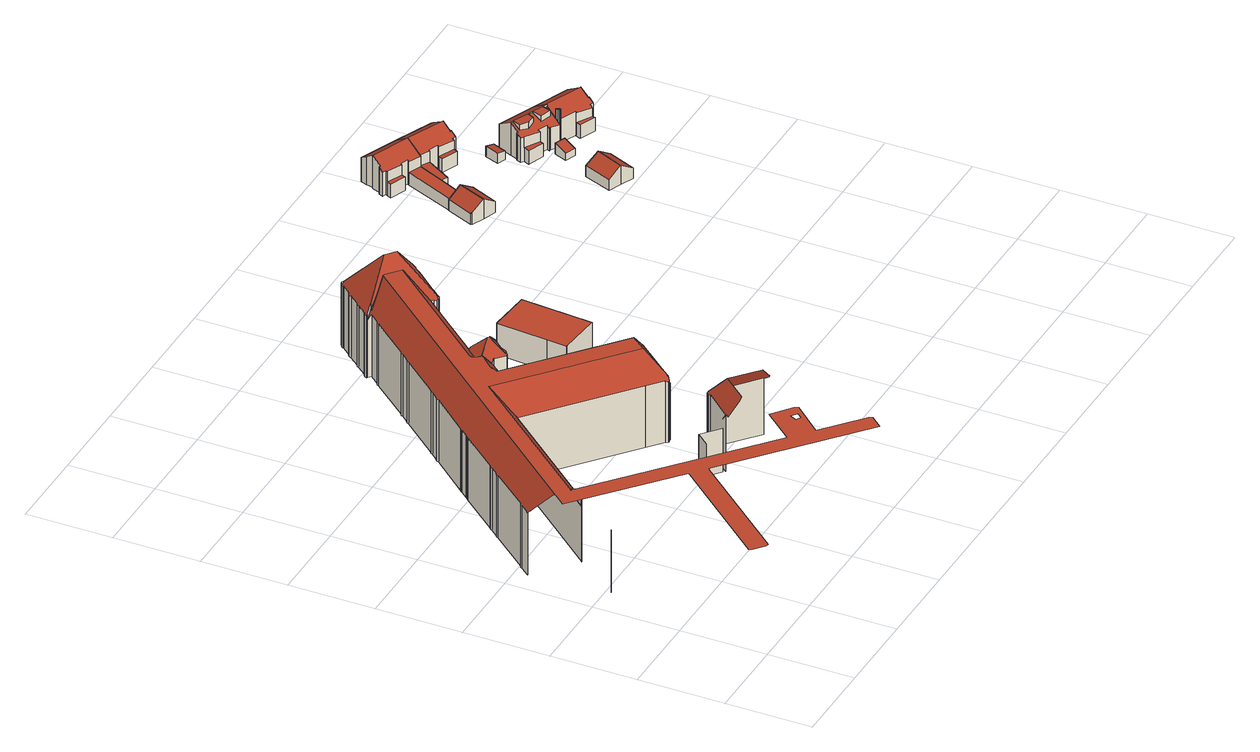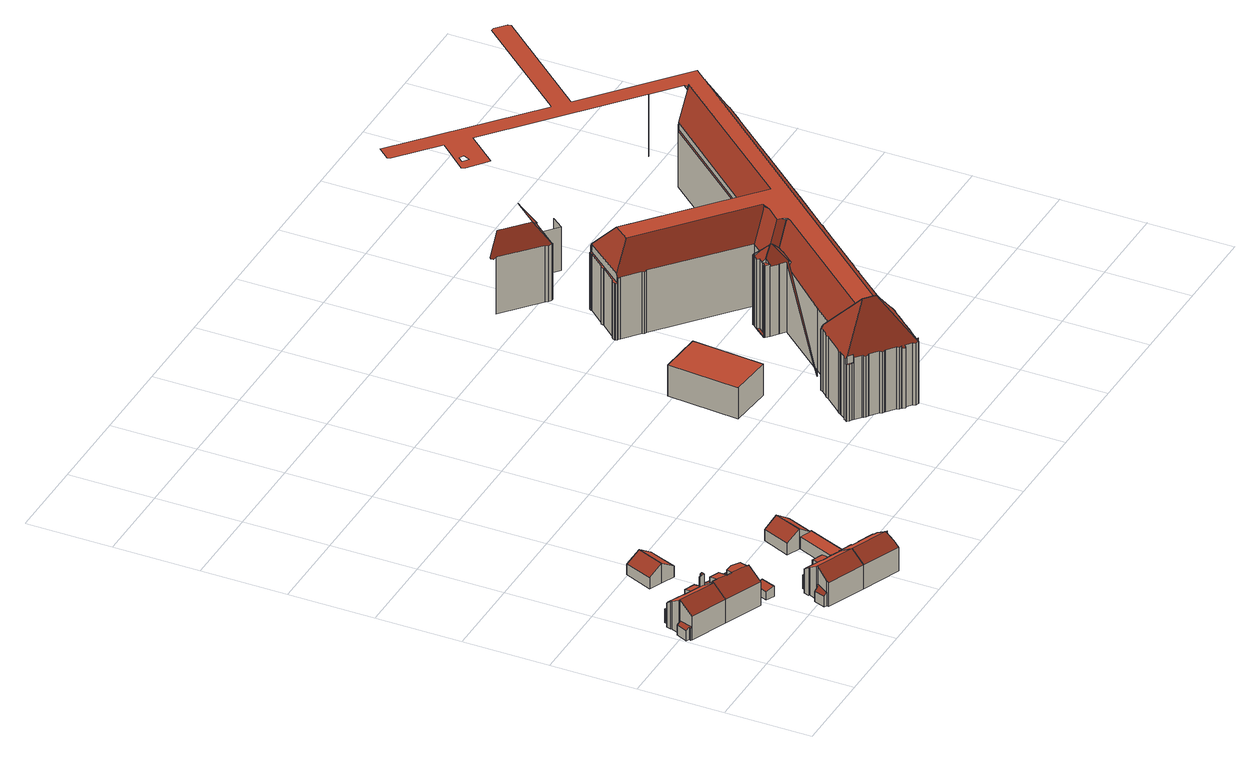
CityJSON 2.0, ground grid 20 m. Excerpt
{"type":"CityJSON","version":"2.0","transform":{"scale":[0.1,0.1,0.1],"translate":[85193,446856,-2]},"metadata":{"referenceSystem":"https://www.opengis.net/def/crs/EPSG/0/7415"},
"CityObjects":{
"building1":{"type":"Building","attributes":{"b3_bag_bag_overlap":23.36,"b3_dak_type":"slanted","b3_extrusie":0,"b3_h_dak_50p":20.16,"b3_h_dak_70p":21.5,"b3_h_dak_max":52.27,"b3_h_dak_min":0.935,"b3_h_maaiveld":0.002,"b3_is_glas_dak":false,"b3_kas_warenhuis":false,"b3_mutatie_AHN3_AHN4":false,"b3_mutatie_AHN4_AHN5":false,"b3_n_vlakken":226,"b3_opp_buitenmuur":19258.06,"b3_opp_dak_plat":2368.88,"b3_opp_dak_schuin":9989.92,"b3_opp_grond":7863.41,"b3_opp_scheidingsmuur":1414.35,"b3_rmse_lod12":5.02,"b3_rmse_lod13":3.87,"b3_rmse_lod22":1.89,"b3_succes":true,"b3_t_run":13020,"b3_val3dity_lod12":"[]","b3_val3dity_lod13":"[]","b3_val3dity_lod22":"[102]","b3_volume_lod12":168986.52,"b3_volume_lod13":168333.3,"b3_volume_lod22":154372.31,"geconstateerd":false,"oorspronkelijkbouwjaar":1945,"rf_force_lod11":false,"status":"Pand in gebruik"},"children":["building1-1"]},
"building1-1":{"type":"BuildingPart","parents":["building1"],"geometry":[{"type":"MultiSurface","lod":"2.2","boundaries":[[[0,1,2,3]],[[4,5,6,7]],[[8,9,10]],[[9,8,11]],[[12,13,5,4]],[[14,15,13,12]],[[16,17,18,19]],[[20,21,22,17,16]],[[23,24,15,14]],[[25,26,24,23]],[[27,28,26,25]],[[29,30,28,27]],[[31,32,30,29]],[[33,34,32,31]],[[19,35,36,10,9]],[[19,18,37,35]],[[37,18,17,38]],[[39,40,34,33]],[[17,22,41,38]],[[42,43,40,39]],[[44,45,46,47,48,49,50,51,52,53,54,55,56,57,58,59,60,61,62,63,64,65,66,67,68,69,70,71,72,73,74,75,11,8,10,36,76,77,78,79],[80,81,82,83]],[[84,85,43,42]],[[86,87,85,84]],[[88,89,87,86]],[[90,91,89,88]],[[92,93,91,90]],[[94,95,96,97,98,99,100,101,102,103,104,105,92,90,88,86,84,42,39,33,31,29,27,25,23,14,12,4,7,106,107,108,109,53,52,110,111,112,113,114,115,116,117]],[[35,37,38,118]],[[105,119,93,92]],[[104,120,119,105]],[[121,122,123,124]],[[103,125,120,104]],[[118,38,41,126,127]],[[102,128,125,103]],[[101,129,128,102]],[[130,79,78]],[[79,130,44]],[[131,132,122,121]],[[47,133,134,135,48]],[[133,47,46]],[[48,135,49]],[[100,136,129,101]],[[137,138,139,140,141,142,143,144,145,146,147,148,149]],[[148,150,151,149]],[[152,76,36,35,118,127,153,154,155,156]],[[157,134,133]],[[158,157,133,46,45,159]],[[45,44,130,160,161,162,163,159]],[[160,164,165,161]],[[147,150,148]],[[146,166,150,147]],[[167,157,158,168]],[[99,169,136,100]],[[170,171,157,167]],[[127,126,172,153]],[[145,173,166,146]],[[174,175,171,170]],[[176,144,143]],[[168,158,159,177]],[[98,178,169,99]],[[179,180,175,174]],[[144,181,173,145]],[[177,159,163,182]],[[183,184,181,144,176]],[[180,179,185]],[[182,163,162,186]],[[187,188,184,183]],[[161,165,189,162]],[[186,162,190]],[[153,172,154]],[[191,192,188,187]],[[154,172,193,155]],[[97,194,178,98]],[[155,193,195,156]],[[190,162,189,196,197]],[[198,199,185,179,174,170,200]],[[201,200,170,167,168,177,182,186,190,197,202,203,204,205,206]],[[156,195,207,208,209,152]],[[208,207,210,211]],[[96,212,194,97]],[[211,210,213,214]],[[215,216,164,160]],[[197,196,217,202]],[[214,213,218,219]],[[202,217,220,203]],[[95,221,212,96]],[[219,218,222,223]],[[203,220,224,225,204]],[[204,225,205]],[[206,226,201]],[[198,227,199]],[[225,224,228,229,230]],[[176,143,231,232,233,234,235,236,191,187,183]],[[237,238,227,198]],[[236,239,192,191]],[[230,240,241,242,206,205,225]],[[157,171,175,180,185,199,227,238,243,244,245,50,49,135,134]],[[238,237,243]],[[230,229,246,240]],[[226,206,242,247]],[[248,249,250,251]],[[223,222,252,253]],[[152,209,254,77,76]],[[240,246,255,241]],[[256,257,249,248]],[[229,228,258,259]],[[260,242,241]],[[247,242,260,261]],[[262,263,257,256]],[[264,265,266,267,268,215,160,130,78,77,254]],[[241,255,269,270]],[[271,262,261]],[[272,273,274,275,269,255,246,229,259,276,277]],[[200,201,226,247,261,262,256,248,251,278,279,243,237,198]],[[280,281,271,261,260,241,270,282,283]],[[281,272,284,263,262,271]],[[270,269,275,282]],[[283,274,273,280]],[[282,275,274,283]],[[280,273,272,281]],[[259,258,276]],[[277,285,284,272]],[[209,208,286,254]],[[253,252,287,288]],[[276,258,285,277]],[[288,287,289,290]],[[94,291,221,95]],[[290,289,292,293]],[[251,250,278]],[[211,214,219,223,253,288,290,293,294,295,296,297,298,299,300,286,208]],[[268,301,216,215]],[[267,302,301,268]],[[293,292,303,294]],[[266,304,302,267]],[[294,303,305,295]],[[295,305,306,296]],[[265,307,304,266]],[[254,286,300,264]],[[117,308,291,94]],[[296,306,309,297]],[[264,300,310,307,265]],[[299,311,310,300]],[[297,309,312,298]],[[298,312,311,299]],[[116,313,308,117]],[[279,314,244,243]],[[115,315,313,116]],[[316,317,318,113,319]],[[113,318,320,114]],[[321,322,317,316]],[[114,320,315,115]],[[323,324,322,321]],[[319,113,112,325]],[[326,327,324,323]],[[325,112,111,328]],[[314,279,278]],[[328,111,110]],[[329,330,327,326]],[[331,330,329]],[[332,333,330,331]],[[334,335,333,332]],[[319,325,336,337,338,339,340,341,342,343,344,345,334,332,331,329,326,323,321,316]],[[52,346,110]],[[244,314,347,348,245]],[[345,349,335,334]],[[346,52,51]],[[344,350,349,345]],[[351,336,325,328,110,346,51,50,348,352,353,354,355,356,357,358]],[[343,359,350,344]],[[342,360,359,343]],[[348,347,361,352]],[[352,361,362,353]],[[353,362,363,354]],[[245,348,50]],[[354,363,364,355]],[[355,364,365,356]],[[356,365,366,367,357]],[[341,368,360,342]],[[357,367,358]],[[367,366,369,370]],[[370,369,371,372]],[[340,373,368,341]],[[339,374,373,340]],[[372,371,375,376]],[[338,377,374,339]],[[378,338,337]],[[379,380,377,338,378]],[[381,382,380,379]],[[383,384,382,381]],[[376,375,385]],[[386,387,384,383]],[[385,375,388,389]],[[390,391,387,386]],[[392,393,391,390]],[[389,388,394,395]],[[396,397,393,392]],[[398,399,397,396]],[[400,401,399,398]],[[402,403,401,400]],[[404,405,403,402]],[[406,407,405,404]],[[408,409,351,358,367,370,372,376,385,389,395,410,411,412,413,414,415]],[[396,392,390,386,383,381,379,378,337,336,351,409,416,417,418,419,420,421,422,423,424,425,426,427,406,404,402,400,398]],[[395,394,428,410]],[[427,429,407,406]],[[426,430,429,427]],[[425,431,430,426]],[[424,432,431,425]],[[423,433,432,424]],[[410,428,434,411]],[[422,435,433,423]],[[411,434,436,412]],[[421,437,435,422]],[[412,436,438,413]],[[420,439,437,421]],[[419,440,439,420]],[[418,441,440,419]],[[413,438,442,414]],[[417,443,444,441,418]],[[416,445,443,417]],[[409,446,445,416]],[[414,442,447,415]],[[448,449,444,443]],[[450,451,449,448]],[[415,447,452,453,408]],[[446,453,454,455,456,450,448,443,445]],[[408,453,446,409]],[[453,452,457,454]],[[456,458,451,450]],[[454,457,459,455]],[[455,459,458,456]]],"semantics":{"surfaces":[{"type":"WallSurface","on_footprint_edge":true},{"type":"WallSurface","on_footprint_edge":false},{"type":"RoofSurface","b3_azimut":130.39,"b3_h_dak_50p":19.05,"b3_h_dak_70p":20.28,"b3_h_dak_max":22.04,"b3_h_dak_min":15.66,"b3_hellingshoek":54.78},{"type":"RoofSurface","b3_azimut":130.22,"b3_h_dak_50p":15.74,"b3_h_dak_70p":15.92,"b3_h_dak_max":16.19,"b3_h_dak_min":14,"b3_hellingshoek":14.27},{"type":"RoofSurface","b3_azimut":68.98,"b3_h_dak_50p":21.53,"b3_h_dak_70p":21.55,"b3_h_dak_max":23.08,"b3_h_dak_min":21.48,"b3_hellingshoek":0.0577},{"type":"RoofSurface","b3_azimut":310.52,"b3_h_dak_50p":18.32,"b3_h_dak_70p":19.63,"b3_h_dak_max":21.58,"b3_h_dak_min":14.79,"b3_hellingshoek":54.57},{"type":"RoofSurface","b3_azimut":310.5,"b3_h_dak_50p":15.84,"b3_h_dak_70p":16.92,"b3_h_dak_max":18.76,"b3_h_dak_min":13.59,"b3_hellingshoek":55.04},{"type":"RoofSurface","b3_azimut":220.36,"b3_h_dak_50p":18.67,"b3_h_dak_70p":19.97,"b3_h_dak_max":21.99,"b3_h_dak_min":15.19,"b3_hellingshoek":54.8},{"type":"RoofSurface","b3_azimut":40.08,"b3_h_dak_50p":18.27,"b3_h_dak_70p":19.29,"b3_h_dak_max":21.51,"b3_h_dak_min":15.87,"b3_hellingshoek":55.21},{"type":"RoofSurface","b3_azimut":130.55,"b3_h_dak_50p":18.69,"b3_h_dak_70p":19.93,"b3_h_dak_max":22,"b3_h_dak_min":15.39,"b3_hellingshoek":54.79},{"type":"RoofSurface","b3_azimut":309.88,"b3_h_dak_50p":17.9,"b3_h_dak_70p":18.53,"b3_h_dak_max":20.41,"b3_h_dak_min":16.94,"b3_hellingshoek":50.71},{"type":"RoofSurface","b3_azimut":220.99,"b3_h_dak_50p":18.41,"b3_h_dak_70p":19.07,"b3_h_dak_max":21.02,"b3_h_dak_min":16.67,"b3_hellingshoek":54.06},{"type":"RoofSurface","b3_azimut":40.48,"b3_h_dak_50p":15.58,"b3_h_dak_70p":16.57,"b3_h_dak_max":18.43,"b3_h_dak_min":13.39,"b3_hellingshoek":54.95},{"type":"RoofSurface","b3_azimut":130.93,"b3_h_dak_50p":18.5,"b3_h_dak_70p":18.97,"b3_h_dak_max":20.43,"b3_h_dak_min":17.31,"b3_hellingshoek":51.75},{"type":"RoofSurface","b3_azimut":130.45,"b3_h_dak_50p":19.07,"b3_h_dak_70p":20.28,"b3_h_dak_max":22,"b3_h_dak_min":15.41,"b3_hellingshoek":54.61},{"type":"RoofSurface","b3_azimut":130.33,"b3_h_dak_50p":18.27,"b3_h_dak_70p":19.43,"b3_h_dak_max":21.95,"b3_h_dak_min":15.94,"b3_hellingshoek":54.61},{"type":"RoofSurface","b3_azimut":40.34,"b3_h_dak_50p":18.17,"b3_h_dak_70p":19.47,"b3_h_dak_max":21.51,"b3_h_dak_min":14.8,"b3_hellingshoek":54.63},{"type":"RoofSurface","b3_azimut":129.91,"b3_h_dak_50p":0.52,"b3_h_dak_70p":17.77,"b3_h_dak_max":18.08,"b3_h_dak_min":0.347,"b3_hellingshoek":54.1},{"type":"RoofSurface","b3_azimut":39.91,"b3_h_dak_50p":17.21,"b3_h_dak_70p":18.16,"b3_h_dak_max":21.02,"b3_h_dak_min":4.12,"b3_hellingshoek":51.1},{"type":"RoofSurface","b3_azimut":219.57,"b3_h_dak_50p":17.77,"b3_h_dak_70p":17.77,"b3_h_dak_max":17.8,"b3_h_dak_min":17.75,"b3_hellingshoek":2.42},{"type":"RoofSurface","b3_azimut":201.53,"b3_h_dak_50p":14.02,"b3_h_dak_70p":16.08,"b3_h_dak_max":16.5,"b3_h_dak_min":14,"b3_hellingshoek":0.119},{"type":"RoofSurface","b3_azimut":310.66,"b3_h_dak_50p":17.77,"b3_h_dak_70p":19.37,"b3_h_dak_max":24.29,"b3_h_dak_min":14.7,"b3_hellingshoek":54.75},{"type":"RoofSurface","b3_azimut":220.34,"b3_h_dak_50p":21.48,"b3_h_dak_70p":22.63,"b3_h_dak_max":25.1,"b3_h_dak_min":15.57,"b3_hellingshoek":54.64},{"type":"RoofSurface","b3_azimut":130.6,"b3_h_dak_50p":18.2,"b3_h_dak_70p":19.59,"b3_h_dak_max":24.36,"b3_h_dak_min":15.35,"b3_hellingshoek":54.83},{"type":"RoofSurface","b3_azimut":40.5,"b3_h_dak_50p":18.28,"b3_h_dak_70p":20.15,"b3_h_dak_max":25.1,"b3_h_dak_min":14.44,"b3_hellingshoek":54.81},{"type":"RoofSurface","b3_azimut":96.47,"b3_h_dak_50p":13.98,"b3_h_dak_70p":13.98,"b3_h_dak_max":15.78,"b3_h_dak_min":13.98,"b3_hellingshoek":0.0396}],"values":[0,0,1,1,0,0,1,0,0,0,0,0,0,0,2,1,3,0,0,0,4,0,0,0,0,0,5,1,0,0,0,0,0,0,0,1,1,0,1,1,1,0,6,0,7,1,8,9,0,0,0,1,0,1,0,0,1,1,1,0,1,0,1,0,1,1,0,0,1,0,0,0,0,0,0,10,11,0,0,0,0,0,0,0,0,0,0,0,1,1,1,0,12,1,0,13,14,1,1,1,0,0,15,1,0,0,1,1,0,16,1,1,17,18,19,0,1,1,1,1,0,0,1,0,0,0,0,0,0,20,0,0,0,0,0,0,0,1,0,0,0,0,0,0,0,1,0,0,0,0,0,0,1,0,1,0,1,0,0,0,0,21,1,0,0,1,0,22,0,0,0,0,0,1,0,0,0,0,1,0,0,0,0,0,0,1,0,0,0,0,0,0,0,0,0,0,0,0,0,0,0,23,24,0,0,0,0,0,0,0,0,0,0,0,0,0,0,0,0,1,1,0,0,0,0,25,1,0,0,0,0]}}]},
"building2":{"type":"Building","attributes":{"b3_dak_type":"horizontal","b3_extrusie":0,"b3_h_dak_50p":7.57,"b3_h_dak_70p":7.59,"b3_h_dak_max":7.74,"b3_h_dak_min":7.42,"b3_h_maaiveld":-0.1,"b3_is_glas_dak":false,"b3_kas_warenhuis":false,"b3_mutatie_AHN3_AHN4":false,"b3_mutatie_AHN4_AHN5":false,"b3_n_vlakken":1,"b3_opp_buitenmuur":415.32,"b3_opp_dak_plat":172.81,"b3_opp_dak_schuin":0,"b3_opp_grond":172.81,"b3_opp_scheidingsmuur":0,"b3_rmse_lod12":0.0299,"b3_rmse_lod13":0.0299,"b3_rmse_lod22":0.0273,"b3_succes":true,"b3_t_run":462,"b3_val3dity_lod12":"[]","b3_val3dity_lod13":"[]","b3_val3dity_lod22":"[]","b3_volume_lod12":1328.32,"b3_volume_lod13":1328.32,"b3_volume_lod22":1326.39,"geconstateerd":false,"oorspronkelijkbouwjaar":1946,"rf_force_lod11":false,"status":"Pand in gebruik"},"children":["building2-1"]},
"building2-1":{"type":"BuildingPart","parents":["building2"],"geometry":[{"type":"Solid","lod":"2.2","boundaries":[[[[460,461,462,463,464,465,466,467,468,469,470]],[[471,470,469,472]],[[472,469,468,473]],[[473,468,467,474]],[[475,466,465,476]],[[476,465,464,477]],[[478,463,462,479]],[[480,460,470,471]],[[477,464,463,478]],[[474,467,466,475]],[[479,462,461,481]],[[481,461,460,480]],[[481,480,471,472,473,474,475,476,477,478,479]]]],"semantics":{"surfaces":[{"type":"GroundSurface"},{"type":"WallSurface","on_footprint_edge":true},{"type":"RoofSurface","b3_azimut":93.99,"b3_h_dak_50p":7.58,"b3_h_dak_70p":7.58,"b3_h_dak_max":7.59,"b3_h_dak_min":7.57,"b3_hellingshoek":0.103}],"values":[[0,1,1,1,1,1,1,1,1,1,1,1,2]]}}]},
"building3":{"type":"Building","attributes":{"b3_bag_bag_overlap":0,"b3_dak_type":"slanted","b3_extrusie":0,"b3_h_dak_50p":3.06,"b3_h_dak_70p":3.44,"b3_h_dak_max":4.27,"b3_h_dak_min":1.98,"b3_h_maaiveld":-0.581,"b3_is_glas_dak":false,"b3_kas_warenhuis":false,"b3_mutatie_AHN3_AHN4":false,"b3_mutatie_AHN4_AHN5":false,"b3_n_vlakken":1,"b3_opp_buitenmuur":34.35,"b3_opp_dak_plat":0,"b3_opp_dak_schuin":27.74,"b3_opp_grond":23.4,"b3_opp_scheidingsmuur":43.37,"b3_rmse_lod12":0.808,"b3_rmse_lod13":0.808,"b3_rmse_lod22":0.0336,"b3_succes":true,"b3_t_run":195,"b3_val3dity_lod12":"[]","b3_val3dity_lod13":"[]","b3_val3dity_lod22":"[]","b3_volume_lod12":97.89,"b3_volume_lod13":97.89,"b3_volume_lod22":87.62,"geconstateerd":false,"oorspronkelijkbouwjaar":1950,"rf_force_lod11":false,"status":"Pand in gebruik"},"children":["building3-1"]},
"building3-1":{"type":"BuildingPart","parents":["building3"],"geometry":[{"type":"Solid","lod":"2.2","boundaries":[[[[482,483,484,485,486,487]],[[488,486,485,489]],[[489,485,484,490]],[[490,484,483,491]],[[492,482,487,493]],[[493,487,486,488]],[[491,483,482,492]],[[491,492,493,488,489,490]]]],"semantics":{"surfaces":[{"type":"GroundSurface"},{"type":"WallSurface","on_footprint_edge":true},{"type":"RoofSurface","b3_azimut":292.42,"b3_h_dak_50p":3.12,"b3_h_dak_70p":3.59,"b3_h_dak_max":4.36,"b3_h_dak_min":1.84,"b3_hellingshoek":33.83}],"values":[[0,1,1,1,1,1,1,2]]}}]},
"building4":{"type":"Building","attributes":{"b3_bag_bag_overlap":0,"b3_dak_type":"slanted","b3_extrusie":0,"b3_h_dak_50p":3.24,"b3_h_dak_70p":3.69,"b3_h_dak_max":4.33,"b3_h_dak_min":2,"b3_h_maaiveld":-0.58,"b3_is_glas_dak":false,"b3_kas_warenhuis":false,"b3_mutatie_AHN3_AHN4":false,"b3_mutatie_AHN4_AHN5":false,"b3_n_vlakken":1,"b3_opp_buitenmuur":45.26,"b3_opp_dak_plat":0,"b3_opp_dak_schuin":28.07,"b3_opp_grond":23.59,"b3_opp_scheidingsmuur":34.24,"b3_rmse_lod12":0.761,"b3_rmse_lod13":0.761,"b3_rmse_lod22":0.0256,"b3_succes":true,"b3_t_run":26,"b3_val3dity_lod12":"[]","b3_val3dity_lod13":"[]","b3_val3dity_lod22":"[]","b3_volume_lod12":100.35,"b3_volume_lod13":100.35,"b3_volume_lod22":90.23,"geconstateerd":false,"oorspronkelijkbouwjaar":1951,"rf_force_lod11":false,"status":"Pand in gebruik"},"children":["building4-1"]},
"building4-1":{"type":"BuildingPart","parents":["building4"],"geometry":[{"type":"Solid","lod":"2.2","boundaries":[[[[486,494,495,487]],[[496,495,494,497]],[[493,487,495,496]],[[488,486,487,493]],[[497,494,486,488]],[[497,488,493,496]]]],"semantics":{"surfaces":[{"type":"GroundSurface"},{"type":"WallSurface","on_footprint_edge":true},{"type":"RoofSurface","b3_azimut":112.66,"b3_h_dak_50p":3.27,"b3_h_dak_70p":3.76,"b3_h_dak_max":4.51,"b3_h_dak_min":2.1,"b3_hellingshoek":32.8}],"values":[[0,1,1,1,1,2]]}}]},
"building5":{"type":"Building","attributes":{"b3_bag_bag_overlap":0,"b3_bouwlagen":3,"b3_dak_type":"slanted","b3_extrusie":0,"b3_h_dak_50p":5.74,"b3_h_dak_70p":6.52,"b3_h_dak_max":7.69,"b3_h_dak_min":2.27,"b3_h_maaiveld":-0.497,"b3_is_glas_dak":false,"b3_kas_warenhuis":false,"b3_mutatie_AHN3_AHN4":false,"b3_mutatie_AHN4_AHN5":false,"b3_n_vlakken":4,"b3_opp_buitenmuur":234.8,"b3_opp_dak_plat":44.44,"b3_opp_dak_schuin":86.17,"b3_opp_grond":116.16,"b3_opp_scheidingsmuur":74.03,"b3_rmse_lod12":2.53,"b3_rmse_lod13":0.676,"b3_rmse_lod22":0.18,"b3_succes":true,"b3_t_run":494,"b3_val3dity_lod12":"[]","b3_val3dity_lod13":"[]","b3_val3dity_lod22":"[]","b3_volume_lod12":814.22,"b3_volume_lod13":669.12,"b3_volume_lod22":636.62,"geconstateerd":false,"oorspronkelijkbouwjaar":1951,"rf_force_lod11":false,"status":"Pand in gebruik"},"children":["building5-1"]},
"building5-1":{"type":"BuildingPart","parents":["building5"],"geometry":[{"type":"Solid","lod":"2.2","boundaries":[[[[498,499,500,501,502,503,504,505,506,507,508,509,510,511,512,513,514,515,516,517,518]],[[519,514,513,520]],[[520,513,512,521,522]],[[523,510,509,524]],[[525,526,524,527]],[[528,499,498,529]],[[530,500,499,528]],[[527,524,509,508,531]],[[531,508,507,532]],[[533,511,510,523]],[[532,507,506,534,535]],[[536,505,504,537]],[[538,502,501,539]],[[537,504,503,540]],[[539,501,500,530]],[[529,498,518,541]],[[542,515,514,519]],[[543,516,515,542]],[[521,512,511,533]],[[522,521,526,525]],[[535,534,540,544]],[[544,540,503,502,538]],[[545,517,516,543]],[[541,518,517,545]],[[534,506,505,536]],[[529,541,539,530,528]],[[526,521,533,523,524]],[[541,545,543,542,519,520,522,525,527,531,532,535,544,538,539]],[[534,536,537,540]]]],"semantics":{"surfaces":[{"type":"GroundSurface"},{"type":"WallSurface","on_footprint_edge":true},{"type":"WallSurface","on_footprint_edge":false},{"type":"RoofSurface","b3_azimut":22.85,"b3_h_dak_50p":6.35,"b3_h_dak_70p":6.84,"b3_h_dak_max":7.88,"b3_h_dak_min":5.17,"b3_hellingshoek":33.01},{"type":"RoofSurface","b3_azimut":195.59,"b3_h_dak_50p":2.82,"b3_h_dak_70p":2.83,"b3_h_dak_max":5.39,"b3_h_dak_min":2.8,"b3_hellingshoek":2.1},{"type":"RoofSurface","b3_azimut":202.26,"b3_h_dak_50p":6.59,"b3_h_dak_70p":7.11,"b3_h_dak_max":7.88,"b3_h_dak_min":5.28,"b3_hellingshoek":32.4},{"type":"RoofSurface","b3_azimut":203.47,"b3_h_dak_50p":2.51,"b3_h_dak_70p":2.57,"b3_h_dak_max":5.35,"b3_h_dak_min":2.38,"b3_hellingshoek":1.24}],"values":[[0,1,1,1,2,1,1,1,1,1,1,1,1,1,1,1,1,1,1,2,2,1,1,1,1,3,4,5,6]]}}]},
"building6":{"type":"Building","attributes":{"b3_bag_bag_overlap":0,"b3_bouwlagen":3,"b3_dak_type":"slanted","b3_extrusie":0,"b3_h_dak_50p":6.11,"b3_h_dak_70p":6.74,"b3_h_dak_max":7.67,"b3_h_dak_min":1.38,"b3_h_maaiveld":-0.589,"b3_is_glas_dak":false,"b3_kas_warenhuis":false,"b3_mutatie_AHN3_AHN4":false,"b3_mutatie_AHN4_AHN5":false,"b3_n_vlakken":6,"b3_opp_buitenmuur":196.3,"b3_opp_dak_plat":4.15,"b3_opp_dak_schuin":104.61,"b3_opp_grond":92.74,"b3_opp_scheidingsmuur":64.9,"b3_rmse_lod12":2.3,"b3_rmse_lod13":0.78,"b3_rmse_lod22":0.251,"b3_succes":true,"b3_t_run":399,"b3_val3dity_lod12":"[]","b3_val3dity_lod13":"[]","b3_val3dity_lod22":"[]","b3_volume_lod12":678.49,"b3_volume_lod13":600.82,"b3_volume_lod22":562.61,"geconstateerd":false,"oorspronkelijkbouwjaar":1951,"rf_force_lod11":false,"status":"Pand in gebruik"},"children":["building6-1"]},
"building6-1":{"type":"BuildingPart","parents":["building6"],"geometry":[{"type":"Solid","lod":"2.2","boundaries":[[[[546,547,548,549,550,551,552,553,554,555,556,557,558,559,560,561,562,563,564,565,566,567,568]],[[569,556,555,570]],[[571,552,551,572,573]],[[573,572,574,575]],[[576,546,568,577]],[[577,568,567,578]],[[530,560,559,539]],[[579,565,564,580]],[[581,566,565,579]],[[580,564,563,582]],[[583,561,560,530]],[[584,553,552,571]],[[585,586,587,588]],[[586,558,557,589]],[[590,581,591,592]],[[578,567,566,581,590]],[[539,559,558,586,585]],[[589,557,556,569]],[[570,555,554,587]],[[588,587,554,553,584]],[[572,551,550,593]],[[594,549,548,574]],[[593,550,549,594]],[[575,574,548,547,595]],[[595,547,546,576]],[[582,563,562,596]],[[596,562,597]],[[597,562,561,583]],[[592,591,596,597]],[[570,587,586,589,569]],[[593,594,574,572]],[[595,576,577,578,590,592,539,585,588,584,571,573,575]],[[596,591,581,579,580,582]],[[592,597,583,530,539]]]],"semantics":{"surfaces":[{"type":"GroundSurface"},{"type":"WallSurface","on_footprint_edge":true},{"type":"WallSurface","on_footprint_edge":false},{"type":"RoofSurface","b3_azimut":192.18,"b3_h_dak_50p":2.1,"b3_h_dak_70p":2.33,"b3_h_dak_max":5.38,"b3_h_dak_min":1.54,"b3_hellingshoek":11.38},{"type":"RoofSurface","b3_azimut":208.87,"b3_h_dak_50p":2.73,"b3_h_dak_70p":2.74,"b3_h_dak_max":5.22,"b3_h_dak_min":2.72,"b3_hellingshoek":2.03},{"type":"RoofSurface","b3_azimut":202.13,"b3_h_dak_50p":6.56,"b3_h_dak_70p":7.09,"b3_h_dak_max":7.86,"b3_h_dak_min":5.15,"b3_hellingshoek":33.46},{"type":"RoofSurface","b3_azimut":112.46,"b3_h_dak_50p":2.44,"b3_h_dak_70p":2.76,"b3_h_dak_max":7.07,"b3_h_dak_min":1.82,"b3_hellingshoek":49.18},{"type":"RoofSurface","b3_azimut":22.88,"b3_h_dak_50p":6.32,"b3_h_dak_70p":6.8,"b3_h_dak_max":7.86,"b3_h_dak_min":5.14,"b3_hellingshoek":33.12}],"values":[[0,1,1,2,1,1,1,1,1,1,1,1,2,1,2,1,1,1,1,1,1,1,1,1,1,1,1,1,2,3,4,5,6,7]]}}]},
"building7":{"type":"Building","attributes":{"b3_bag_bag_overlap":0,"b3_dak_type":"slanted","b3_extrusie":0,"b3_h_dak_50p":3.17,"b3_h_dak_70p":3.61,"b3_h_dak_max":4.2,"b3_h_dak_min":2.05,"b3_h_maaiveld":-0.63,"b3_is_glas_dak":false,"b3_kas_warenhuis":false,"b3_mutatie_AHN3_AHN4":false,"b3_mutatie_AHN4_AHN5":false,"b3_n_vlakken":1,"b3_opp_buitenmuur":44.23,"b3_opp_dak_plat":0,"b3_opp_dak_schuin":27.76,"b3_opp_grond":23.38,"b3_opp_scheidingsmuur":33.86,"b3_rmse_lod12":0.774,"b3_rmse_lod13":0.774,"b3_rmse_lod22":0.0315,"b3_succes":true,"b3_t_run":88,"b3_val3dity_lod12":"[]","b3_val3dity_lod13":"[]","b3_val3dity_lod22":"[]","b3_volume_lod12":98.1,"b3_volume_lod13":98.1,"b3_volume_lod22":88.03,"geconstateerd":false,"oorspronkelijkbouwjaar":1951,"rf_force_lod11":false,"status":"Pand in gebruik"},"children":["building7-1"]},
"building7-1":{"type":"BuildingPart","parents":["building7"],"geometry":[{"type":"Solid","lod":"2.2","boundaries":[[[[598,599,600,601]],[[602,600,599,603]],[[604,601,600,602]],[[605,598,601,604]],[[603,599,598,605]],[[603,605,604,602]]]],"semantics":{"surfaces":[{"type":"GroundSurface"},{"type":"WallSurface","on_footprint_edge":true},{"type":"RoofSurface","b3_azimut":292.57,"b3_h_dak_50p":3.1,"b3_h_dak_70p":3.54,"b3_h_dak_max":4.26,"b3_h_dak_min":1.9,"b3_hellingshoek":32.65}],"values":[[0,1,1,1,1,2]]}}]},
"building8":{"type":"Building","attributes":{"b3_bag_bag_overlap":0,"b3_dak_type":"slanted","b3_extrusie":0,"b3_h_dak_50p":3.32,"b3_h_dak_70p":3.68,"b3_h_dak_max":4.22,"b3_h_dak_min":2.03,"b3_h_maaiveld":-0.608,"b3_is_glas_dak":false,"b3_kas_warenhuis":false,"b3_mutatie_AHN3_AHN4":false,"b3_mutatie_AHN4_AHN5":false,"b3_n_vlakken":1,"b3_opp_buitenmuur":43.71,"b3_opp_dak_plat":0,"b3_opp_dak_schuin":28,"b3_opp_grond":23.56,"b3_opp_scheidingsmuur":33.86,"b3_rmse_lod12":0.876,"b3_rmse_lod13":0.876,"b3_rmse_lod22":0.47,"b3_succes":true,"b3_t_run":88,"b3_val3dity_lod12":"[]","b3_val3dity_lod13":"[]","b3_val3dity_lod22":"[]","b3_volume_lod12":98.21,"b3_volume_lod13":98.21,"b3_volume_lod22":87.93,"geconstateerd":false,"oorspronkelijkbouwjaar":1951,"rf_force_lod11":false,"status":"Pand in gebruik"},"children":["building8-1"]},
"building8-1":{"type":"BuildingPart","parents":["building8"],"geometry":[{"type":"Solid","lod":"2.2","boundaries":[[[[599,606,607,600]],[[608,607,606,609]],[[602,600,607,608]],[[603,599,600,602]],[[609,606,599,603]],[[609,603,602,608]]]],"semantics":{"surfaces":[{"type":"GroundSurface"},{"type":"WallSurface","on_footprint_edge":true},{"type":"RoofSurface","b3_azimut":112.37,"b3_h_dak_50p":3.14,"b3_h_dak_70p":3.63,"b3_h_dak_max":4.37,"b3_h_dak_min":1.96,"b3_hellingshoek":32.71}],"values":[[0,1,1,1,1,2]]}}]},
"building9":{"type":"Building","attributes":{"b3_dak_type":"slanted","b3_extrusie":0,"b3_h_dak_50p":1.79,"b3_h_dak_70p":1.86,"b3_h_dak_max":2.12,"b3_h_dak_min":1.58,"b3_h_maaiveld":-0.506,"b3_is_glas_dak":false,"b3_kas_warenhuis":false,"b3_mutatie_AHN3_AHN4":false,"b3_mutatie_AHN4_AHN5":false,"b3_n_vlakken":1,"b3_opp_buitenmuur":25.97,"b3_opp_dak_plat":0,"b3_opp_dak_schuin":7.58,"b3_opp_grond":7.48,"b3_opp_scheidingsmuur":0,"b3_rmse_lod12":0.133,"b3_rmse_lod13":0.133,"b3_rmse_lod22":0.0664,"b3_succes":true,"b3_t_run":51,"b3_val3dity_lod12":"[]","b3_val3dity_lod13":"[]","b3_val3dity_lod22":"[]","b3_volume_lod12":17.68,"b3_volume_lod13":17.68,"b3_volume_lod22":17.25,"geconstateerd":false,"oorspronkelijkbouwjaar":2011,"rf_force_lod11":false,"status":"Pand in gebruik"},"children":["building9-1"]},
"building9-1":{"type":"BuildingPart","parents":["building9"],"geometry":[{"type":"Solid","lod":"2.2","boundaries":[[[[610,611,612,613]],[[614,610,613,615]],[[615,613,612,616]],[[616,612,611,617]],[[617,611,610,614]],[[617,614,615,616]]]],"semantics":{"surfaces":[{"type":"GroundSurface"},{"type":"WallSurface","on_footprint_edge":true},{"type":"RoofSurface","b3_azimut":115.62,"b3_h_dak_50p":1.83,"b3_h_dak_70p":1.91,"b3_h_dak_max":2.02,"b3_h_dak_min":1.62,"b3_hellingshoek":9.35}],"values":[[0,1,1,1,1,2]]}}]},
"building10":{"type":"Building","attributes":{"b3_bag_bag_overlap":0,"b3_dak_type":"slanted","b3_extrusie":0,"b3_h_dak_50p":1.77,"b3_h_dak_70p":1.97,"b3_h_dak_max":2.31,"b3_h_dak_min":1.25,"b3_h_maaiveld":-0.441,"b3_is_glas_dak":false,"b3_kas_warenhuis":false,"b3_mutatie_AHN3_AHN4":false,"b3_mutatie_AHN4_AHN5":false,"b3_n_vlakken":1,"b3_opp_buitenmuur":26.34,"b3_opp_dak_plat":0,"b3_opp_dak_schuin":9.03,"b3_opp_grond":8.65,"b3_opp_scheidingsmuur":0,"b3_rmse_lod12":0.346,"b3_rmse_lod13":0.346,"b3_rmse_lod22":0.0176,"b3_succes":true,"b3_t_run":136,"b3_val3dity_lod12":"[]","b3_val3dity_lod13":"[]","b3_val3dity_lod22":"[]","b3_volume_lod12":20.98,"b3_volume_lod13":20.98,"b3_volume_lod22":19.27,"geconstateerd":false,"oorspronkelijkbouwjaar":1951,"rf_force_lod11":false,"status":"Pand in gebruik"},"children":["building10-1"]},
"building10-1":{"type":"BuildingPart","parents":["building10"],"geometry":[{"type":"Solid","lod":"2.2","boundaries":[[[[618,619,620,621]],[[622,618,621,623]],[[623,621,620,624]],[[624,620,619,625]],[[625,619,618,622]],[[625,622,623,624]]]],"semantics":{"surfaces":[{"type":"GroundSurface"},{"type":"WallSurface","on_footprint_edge":true},{"type":"RoofSurface","b3_azimut":200.88,"b3_h_dak_50p":1.86,"b3_h_dak_70p":2.04,"b3_h_dak_max":2.35,"b3_h_dak_min":1.37,"b3_hellingshoek":16.71}],"values":[[0,1,1,1,1,2]]}}]},
"building11":{"type":"Building","attributes":{"b3_bag_bag_overlap":0,"b3_bouwlagen":3,"b3_dak_type":"slanted","b3_extrusie":0,"b3_h_dak_50p":6.5,"b3_h_dak_70p":7.28,"b3_h_dak_max":7.82,"b3_h_dak_min":2.66,"b3_h_maaiveld":-0.573,"b3_is_glas_dak":false,"b3_kas_warenhuis":false,"b3_mutatie_AHN3_AHN4":false,"b3_mutatie_AHN4_AHN5":false,"b3_n_vlakken":5,"b3_opp_buitenmuur":200.09,"b3_opp_dak_plat":13.03,"b3_opp_dak_schuin":86.54,"b3_opp_grond":77.17,"b3_opp_scheidingsmuur":51.88,"b3_rmse_lod12":1.63,"b3_rmse_lod13":1.3,"b3_rmse_lod22":0.624,"b3_succes":true,"b3_t_run":349,"b3_val3dity_lod12":"[]","b3_val3dity_lod13":"[]","b3_val3dity_lod22":"[]","b3_volume_lod12":597.15,"b3_volume_lod13":590.81,"b3_volume_lod22":532.12,"geconstateerd":false,"oorspronkelijkbouwjaar":1951,"rf_force_lod11":false,"status":"Pand in gebruik"},"children":["building11-1"]},
"building11-1":{"type":"BuildingPart","parents":["building11"],"geometry":[{"type":"Solid","lod":"2.2","boundaries":[[[[626,627,628,629,630,631,632,633,634,635,636,637,638,639,640,641]],[[642,632,631,643]],[[644,629,628,645]],[[646,630,629,644]],[[645,628,627,647]],[[648,649,650,651]],[[652,646,653,654]],[[643,631,630,646,652]],[[655,656,657,658]],[[659,634,633,660]],[[654,653,661,662]],[[663,664,665,666]],[[667,636,635,668]],[[669,637,636,667]],[[670,638,637,669]],[[651,650,639,638,670]],[[662,661,671,672]],[[668,635,634,659]],[[673,674,664,663]],[[675,676,660,677]],[[658,657,676,675]],[[677,660,633,632,642]],[[666,665,656,655]],[[647,627,626,649,648]],[[672,671,678,679]],[[679,678,674,673]],[[649,626,641,680]],[[680,641,640,681]],[[681,640,639,650]],[[666,655,658,675]],[[679,673,654,662,672]],[[654,673,663,666,675,677,642,643,652]],[[674,678,671,661,653,646,644,645,647,648,651,670,669,667,668,659,660,676,657,656,665,664]],[[681,650,649,680]]]],"semantics":{"surfaces":[{"type":"GroundSurface"},{"type":"WallSurface","on_footprint_edge":true},{"type":"WallSurface","on_footprint_edge":false},{"type":"RoofSurface","b3_azimut":225.58,"b3_h_dak_50p":7.68,"b3_h_dak_70p":7.72,"b3_h_dak_max":7.79,"b3_h_dak_min":7.57,"b3_hellingshoek":5.86},{"type":"RoofSurface","b3_azimut":213.4,"b3_h_dak_50p":7.64,"b3_h_dak_70p":7.65,"b3_h_dak_max":7.69,"b3_h_dak_min":7.59,"b3_hellingshoek":2.27},{"type":"RoofSurface","b3_azimut":22.6,"b3_h_dak_50p":6.33,"b3_h_dak_70p":6.83,"b3_h_dak_max":7.79,"b3_h_dak_min":5.12,"b3_hellingshoek":31.72},{"type":"RoofSurface","b3_azimut":202.53,"b3_h_dak_50p":6.09,"b3_h_dak_70p":6.58,"b3_h_dak_max":7.79,"b3_h_dak_min":4.99,"b3_hellingshoek":32.92},{"type":"RoofSurface","b3_azimut":193.01,"b3_h_dak_50p":2.74,"b3_h_dak_70p":2.76,"b3_h_dak_max":5.47,"b3_h_dak_min":2.71,"b3_hellingshoek":2.42}],"values":[[0,1,1,1,1,2,2,1,2,1,2,2,1,1,1,1,2,1,2,2,2,1,2,1,2,2,1,1,1,3,4,5,6,7]]}}]},
"building12":{"type":"Building","attributes":{"b3_bag_bag_overlap":0,"b3_bouwlagen":3,"b3_dak_type":"slanted","b3_extrusie":0,"b3_h_dak_50p":6.35,"b3_h_dak_70p":6.91,"b3_h_dak_max":8.36,"b3_h_dak_min":1.93,"b3_h_maaiveld":-0.645,"b3_is_glas_dak":false,"b3_kas_warenhuis":false,"b3_mutatie_AHN3_AHN4":false,"b3_mutatie_AHN4_AHN5":false,"b3_n_vlakken":5,"b3_opp_buitenmuur":192.77,"b3_opp_dak_plat":3.97,"b3_opp_dak_schuin":88.13,"b3_opp_grond":77.45,"b3_opp_scheidingsmuur":51.88,"b3_rmse_lod12":1.3,"b3_rmse_lod13":0.974,"b3_rmse_lod22":0.0746,"b3_succes":true,"b3_t_run":141,"b3_val3dity_lod12":"[]","b3_val3dity_lod13":"[]","b3_val3dity_lod22":"[]","b3_volume_lod12":581.77,"b3_volume_lod13":566.26,"b3_volume_lod22":521.22,"geconstateerd":false,"oorspronkelijkbouwjaar":1951,"rf_force_lod11":false,"status":"Pand in gebruik"},"children":["building12-1"]},
"building12-1":{"type":"BuildingPart","parents":["building12"],"geometry":[{"type":"Solid","lod":"2.2","boundaries":[[[[682,683,684,685,686,632,687,688,689,690,691,692,693,694,695,696,697,698,699,700,701,702,703]],[[704,702,701,705,706]],[[705,701,700,707]],[[706,705,708,709]],[[710,697,696,711]],[[707,700,699,712]],[[713,683,682,714]],[[715,684,683,713]],[[709,708,698,697,710]],[[711,696,695,716]],[[716,695,694,717]],[[717,694,693,718,719]],[[719,718,720,721]],[[718,693,692,722]],[[722,692,691,723]],[[724,690,689,725]],[[723,691,690,724]],[[725,689,688,726]],[[642,632,686,727]],[[728,729,687,632,642]],[[730,731,685,684,715]],[[714,682,703,732,733]],[[733,732,734,735]],[[726,688,687,729]],[[735,734,731,730]],[[727,686,685,731]],[[732,703,702,704]],[[712,699,698,708]],[[721,720,729,728]],[[735,730,715,713,714,733]],[[721,727,731,734,732,704,706,709,710,711,716,717,719]],[[712,708,705,707]],[[721,728,642,727]],[[729,720,718,722,723,724,725,726]]]],"semantics":{"surfaces":[{"type":"GroundSurface"},{"type":"WallSurface","on_footprint_edge":true},{"type":"WallSurface","on_footprint_edge":false},{"type":"RoofSurface","b3_azimut":121.78,"b3_h_dak_50p":7.96,"b3_h_dak_70p":8.07,"b3_h_dak_max":8.25,"b3_h_dak_min":7.78,"b3_hellingshoek":22.86},{"type":"RoofSurface","b3_azimut":202.5,"b3_h_dak_50p":6.61,"b3_h_dak_70p":7.12,"b3_h_dak_max":8.07,"b3_h_dak_min":5.04,"b3_hellingshoek":33.68},{"type":"RoofSurface","b3_azimut":216.85,"b3_h_dak_50p":2.73,"b3_h_dak_70p":2.74,"b3_h_dak_max":5.32,"b3_h_dak_min":2.72,"b3_hellingshoek":0.905},{"type":"RoofSurface","b3_azimut":22.24,"b3_h_dak_50p":6.31,"b3_h_dak_70p":6.8,"b3_h_dak_max":7.84,"b3_h_dak_min":5.06,"b3_hellingshoek":33.07},{"type":"RoofSurface","b3_azimut":112.25,"b3_h_dak_50p":2.31,"b3_h_dak_70p":2.44,"b3_h_dak_max":7.02,"b3_h_dak_min":1.86,"b3_hellingshoek":31.4}],"values":[[0,1,1,2,1,1,1,1,1,1,1,1,2,1,1,1,1,1,1,1,1,1,2,1,2,1,1,1,2,3,4,5,6,7]]}}]}
},
"vertices":[
[47,379,174],[47,379,20],[46,379,20],[46,379,173],[45,582,175],[45,582,20],[28,561,20],[28,561,175],[68,478,236],[68,478,227],[60,477,236],[68,470,236],[47,586,173],[47,586,20],[52,589,175],[52,589,20],[122,483,173],[122,483,160],[118,482,161],[118,482,178],[121,482,175],[121,482,20],[122,483,20],[124,675,174],[124,675,20],[126,679,172],[126,679,20],[131,683,174],[131,683,20],[144,698,174],[144,698,20],[146,703,173],[146,703,20],[150,706,174],[150,706,20],[336,737,176],[331,796,235],[336,737,161],[336,734,160],[223,791,174],[223,791,20],[336,734,20],[226,795,173],[226,795,20],[400,826,235],[427,857,235],[420,863,235],[415,871,235],[413,874,235],[419,883,235],[641,1143,235],[610,1169,235],[604,1170,235],[33,501,236],[33,500,236],[32,500,236],[30,500,236],[30,498,236],[7,471,236],[223,287,235],[220,283,235],[24,53,236],[26,47,236],[50,26,236],[58,25,236],[253,254,235],[257,258,235],[550,8,235],[572,35,235],[570,43,235],[479,120,235],[539,188,235],[535,196,235],[497,228,235],[490,232,235],[430,162,235],[595,571,235],[624,606,235],[388,806,235],[390,809,235],[517,180,235],[509,169,235],[498,174,235],[504,189,235],[230,799,174],[230,799,20],[243,814,174],[243,814,20],[246,818,173],[246,818,20],[250,822,174],[250,822,20],[323,907,174],[323,907,20],[521,1140,174],[449,1054,174],[444,1051,173],[442,1046,174],[429,1031,174],[424,1028,173],[422,1023,174],[349,938,174],[345,935,173],[343,930,174],[329,915,174],[325,912,173],[28,555,182],[28,554,182],[28,553,183],[29,549,187],[575,1170,204],[553,1171,179],[557,1176,179],[540,1175,162],[539,1174,162],[546,1168,174],[528,1147,174],[523,1144,172],[336,734,173],[325,912,20],[329,915,20],[503,399,128],[503,399,20],[480,371,20],[480,371,127],[343,930,20],[556,547,20],[556,547,173],[345,935,20],[349,938,20],[390,809,231],[544,364,128],[544,364,20],[415,871,231],[415,871,228],[413,874,234],[422,1023,20],[544,364,152],[548,357,163],[543,351,162],[561,334,196],[562,333,199],[565,331,204],[613,387,204],[609,429,161],[607,430,159],[603,425,158],[600,419,160],[600,419,161],[549,360,160],[600,419,20],[549,360,20],[600,516,180],[590,518,173],[590,518,172],[593,513,171],[596,512,172],[466,876,179],[470,876,175],[479,861,183],[447,814,174],[486,860,174],[487,860,173],[479,860,182],[447,814,20],[486,860,20],[603,425,20],[466,876,188],[470,876,192],[424,1028,20],[470,881,198],[470,881,179],[590,518,20],[607,430,20],[469,882,196],[469,882,181],[609,429,162],[479,861,184],[429,1031,20],[474,887,196],[474,887,181],[609,429,20],[479,860,184],[611,430,160],[611,430,20],[470,892,189],[487,860,192],[617,426,158],[617,426,20],[487,860,20],[487,860,190],[621,420,160],[621,420,20],[593,513,20],[442,1046,20],[596,512,20],[508,841,20],[508,841,190],[500,919,195],[494,921,189],[503,882,228],[506,879,228],[509,842,192],[510,841,192],[513,845,199],[508,862,212],[506,879,227],[600,516,20],[600,516,160],[600,516,179],[604,513,20],[604,513,160],[444,1051,20],[605,514,20],[605,514,160],[631,657,175],[631,657,20],[509,842,20],[608,519,20],[608,519,160],[510,841,20],[449,1054,20],[607,519,20],[607,519,160],[513,845,20],[513,845,193],[506,879,229],[500,919,182],[522,856,20],[522,856,23],[522,856,193],[673,335,204],[714,339,163],[715,340,160],[711,345,158],[705,348,160],[705,348,161],[501,918,195],[501,918,180],[705,348,20],[524,863,197],[533,873,197],[530,880,206],[510,928,179],[604,1033,174],[646,1082,174],[524,863,26],[530,880,208],[518,905,194],[518,905,20],[504,916,20],[504,916,194],[639,556,20],[639,556,160],[679,611,180],[533,873,26],[519,905,193],[519,905,20],[544,882,20],[544,882,22],[530,880,197],[533,889,198],[534,892,194],[534,892,20],[683,615,173],[681,616,172],[676,619,174],[639,650,174],[636,655,172],[539,881,27],[539,881,198],[534,892,198],[542,885,27],[541,883,27],[541,882,27],[542,881,24],[544,882,24],[544,883,24],[596,1023,20],[604,1033,4],[541,883,198],[542,885,198],[542,881,198],[541,882,198],[542,885,20],[544,883,20],[679,611,160],[644,559,20],[644,559,160],[646,564,20],[646,564,160],[521,1140,20],[646,565,20],[646,565,160],[677,601,160],[678,601,160],[682,604,160],[685,610,160],[685,611,160],[685,612,160],[683,615,160],[636,655,20],[639,650,20],[677,601,20],[676,619,20],[678,601,20],[682,604,20],[681,616,20],[523,1144,20],[685,610,20],[683,615,20],[685,612,20],[685,611,20],[528,1147,20],[604,1033,20],[546,1168,20],[538,1175,174],[538,1175,20],[540,1175,20],[540,1175,176],[539,1174,20],[541,1181,172],[541,1181,20],[545,1184,173],[545,1184,20],[557,1176,193],[546,1184,174],[546,1184,20],[553,1171,184],[564,1206,174],[564,1206,20],[564,1206,173],[567,1211,172],[567,1211,20],[572,1214,174],[572,1214,20],[631,1182,267],[624,1269,180],[620,1272,172],[618,1271,171],[615,1266,173],[616,1266,174],[597,1244,174],[597,1245,173],[592,1241,171],[590,1236,174],[604,1170,229],[646,1082,20],[646,1082,173],[590,1236,20],[592,1241,20],[655,1162,267],[646,1081,173],[652,1077,173],[652,1076,172],[655,1072,171],[658,1070,172],[662,1075,180],[661,1075,180],[597,1245,20],[597,1244,20],[646,1081,20],[652,1077,20],[652,1076,20],[655,1072,20],[658,1070,20],[662,1075,20],[662,1075,178],[616,1266,20],[667,1072,20],[667,1072,172],[670,1078,20],[670,1078,174],[615,1266,20],[618,1271,20],[680,1090,20],[680,1090,174],[620,1272,20],[620,1272,180],[623,1274,175],[623,1274,20],[624,1275,174],[624,1275,20],[624,1274,174],[624,1274,20],[680,1090,173],[630,1272,172],[630,1272,20],[685,1093,20],[685,1093,172],[634,1267,173],[634,1267,20],[634,1266,174],[634,1266,20],[687,1099,20],[687,1099,174],[647,1255,174],[647,1255,20],[649,1258,169],[649,1258,20],[655,1253,169],[655,1253,20],[653,1250,173],[653,1250,20],[658,1248,172],[658,1248,20],[661,1243,174],[661,1243,20],[745,1167,174],[743,1169,179],[722,1139,174],[727,1142,171],[729,1147,174],[729,1148,174],[739,1160,174],[743,1163,173],[732,1178,179],[734,1181,174],[720,1193,174],[718,1194,174],[719,1195,173],[715,1199,172],[710,1202,173],[710,1201,174],[690,1218,174],[687,1223,172],[682,1226,173],[681,1226,174],[722,1139,20],[681,1226,20],[682,1226,20],[687,1223,20],[690,1218,20],[710,1201,20],[727,1142,20],[710,1202,20],[729,1147,20],[715,1199,20],[729,1148,20],[719,1195,20],[718,1194,20],[720,1193,20],[739,1160,20],[734,1181,160],[734,1181,20],[732,1178,160],[743,1169,160],[743,1163,20],[738,1178,160],[738,1178,20],[743,1175,160],[743,1175,20],[745,1167,20],[745,1167,160],[746,1168,160],[748,1169,160],[747,1170,160],[746,1168,20],[747,1170,20],[748,1169,20],
[733,972,19],[734,972,19],[734,973,19],[833,965,19],[833,964,19],[835,964,19],[822,797,19],[721,805,19],[721,806,19],[720,806,19],[723,852,19],[723,852,96],[720,806,96],[721,806,96],[721,805,96],[822,797,96],[835,964,96],[833,964,96],[833,965,96],[734,973,96],[733,972,96],[734,972,96],
[1149,1229,14],[1150,1231,14],[1147,1232,14],[1174,1295,14],[1204,1283,14],[1177,1217,14],[1204,1283,63],[1174,1295,41],[1147,1232,40],[1150,1231,42],[1149,1229,42],[1177,1217,63],
[1235,1270,14],[1208,1205,14],[1208,1205,42],[1235,1270,42],
[1184,1489,15],[1190,1503,15],[1280,1466,15],[1266,1433,15],[1251,1397,15],[1251,1396,15],[1203,1283,15],[1173,1295,15],[1221,1409,15],[1223,1413,15],[1205,1420,15],[1204,1417,15],[1200,1407,15],[1162,1422,15],[1167,1433,15],[1168,1436,15],[1160,1439,15],[1165,1450,15],[1168,1449,15],[1177,1471,15],[1180,1469,15],[1160,1439,74],[1168,1436,74],[1167,1433,48],[1167,1433,73],[1200,1407,48],[1204,1417,48],[1168,1433,73],[1168,1433,48],[1204,1417,72],[1190,1503,74],[1184,1489,84],[1280,1466,74],[1205,1420,74],[1223,1413,74],[1162,1422,48],[1221,1409,46],[1221,1409,72],[1173,1295,44],[1203,1283,44],[1251,1397,72],[1266,1433,97],[1251,1396,46],[1180,1469,97],[1165,1450,82],[1168,1449,82],[1251,1396,71],[1177,1471,97],
[1345,1362,14],[1337,1365,14],[1336,1361,14],[1332,1352,14],[1294,1368,14],[1299,1378,14],[1300,1381,14],[1277,1390,14],[1276,1388,14],[1255,1337,14],[1230,1348,14],[1251,1397,14],[1252,1399,14],[1266,1433,14],[1280,1466,14],[1369,1429,14],[1368,1424,14],[1374,1422,14],[1364,1395,14],[1357,1398,14],[1356,1396,14],[1347,1375,14],[1350,1374,14],[1230,1348,35],[1255,1337,34],[1300,1381,73],[1299,1378,47],[1299,1378,71],[1336,1361,48],[1336,1361,70],[1345,1362,73],[1350,1374,82],[1347,1375,82],[1357,1398,48],[1364,1395,39],[1356,1396,48],[1374,1422,40],[1369,1429,73],[1277,1390,73],[1252,1399,72],[1252,1399,46],[1276,1388,45],[1276,1388,72],[1251,1397,46],[1356,1396,96],[1353,1397,52],[1353,1397,96],[1294,1368,47],[1332,1352,47],[1337,1365,73],[1368,1424,47],[1368,1424,76],
[1409,1095,14],[1440,1082,14],[1413,1017,14],[1383,1029,14],[1413,1017,62],[1440,1082,62],[1383,1029,41],[1409,1095,41],
[1471,1069,14],[1444,1004,14],[1444,1004,40],[1471,1069,41],
[1391,1271,15],[1372,1279,15],[1385,1312,15],[1405,1304,15],[1391,1271,36],[1405,1304,36],[1385,1312,40],[1372,1279,40],
[1466,1147,16],[1442,1157,16],[1454,1187,16],[1479,1177,16],[1466,1147,33],[1479,1177,43],[1454,1187,43],[1442,1157,33],
[1404,1234,14],[1396,1238,14],[1401,1249,14],[1404,1248,14],[1412,1267,14],[1426,1302,14],[1516,1265,14],[1500,1228,14],[1485,1191,14],[1464,1203,14],[1461,1203,14],[1464,1210,14],[1441,1219,14],[1440,1215,14],[1436,1206,14],[1398,1221,14],[1516,1265,73],[1426,1302,73],[1404,1248,82],[1401,1249,82],[1412,1267,95],[1396,1238,74],[1404,1234,74],[1404,1234,48],[1440,1215,47],[1440,1215,71],[1412,1267,96],[1417,1265,95],[1417,1265,97],[1462,1223,95],[1462,1223,81],[1486,1214,82],[1486,1214,96],[1485,1191,68],[1500,1228,94],[1411,1247,83],[1411,1247,96],[1465,1244,97],[1465,1244,95],[1466,1244,95],[1466,1244,97],[1461,1203,69],[1464,1203,70],[1464,1210,74],[1441,1219,74],[1429,1235,80],[1429,1235,96],[1454,1249,97],[1454,1249,95],[1490,1232,98],[1490,1232,94],[1500,1228,98],[1448,1234,84],[1448,1234,96],[1398,1221,47],[1436,1206,47],
[1492,1198,14],[1491,1195,14],[1487,1196,14],[1490,1203,14],[1502,1232,14],[1602,1230,14],[1605,1228,14],[1603,1223,14],[1610,1220,14],[1599,1194,14],[1592,1197,14],[1591,1195,14],[1583,1174,14],[1585,1173,14],[1581,1161,14],[1573,1164,14],[1570,1158,14],[1568,1151,14],[1530,1167,14],[1535,1178,14],[1536,1180,14],[1498,1196,14],[1536,1180,73],[1535,1178,47],[1535,1178,71],[1530,1167,47],[1570,1158,47],[1570,1158,68],[1573,1164,73],[1581,1161,73],[1568,1151,47],[1491,1195,100],[1492,1198,100],[1487,1196,102],[1585,1173,82],[1583,1174,82],[1591,1195,44],[1591,1195,96],[1590,1195,45],[1590,1195,96],[1592,1197,44],[1599,1194,39],[1610,1220,39],[1603,1223,44],[1605,1228,44],[1502,1232,96],[1602,1230,73],[1602,1230,46],[1490,1203,102],[1490,1203,75],[1498,1196,73],[1498,1196,98],[1498,1198,75],[1498,1198,98]
]}
